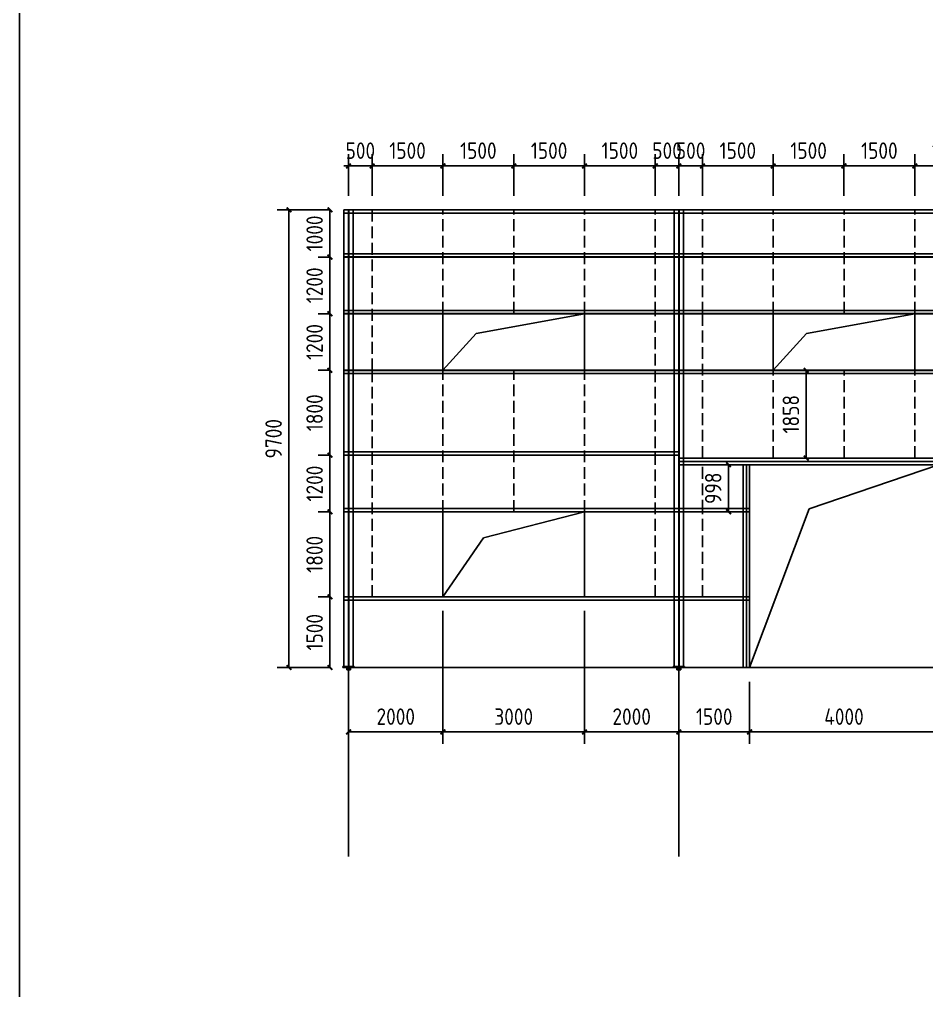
# Model space of a CAD drawing. Extents: x 102162 to 621267, y -39398 to 328893.
# Drawn here: x 414012 to 433238, y 160942 to 181522 of the extents above; entities that cross this region are included whole.
import ezdxf

# ---------------------------------------------------------------- set-up
doc = ezdxf.new("R2010")
doc.units = 0
doc.header["$LTSCALE"] = 1000
doc.header["$MEASUREMENT"] = 0
doc.linetypes.add('DASH', pattern=[0.35, 0.25, -0.1])
doc.layers.add('AXIS', color=3, linetype='Continuous')
doc.layers.add('DOTE', color=1, linetype='Continuous')
doc.styles.get("Standard").update_dxf_attribs({"font": 'gbenor.shx', "bigfont": 'gbcbig.shx'})
doc.dimstyles.get("Standard").update_dxf_attribs({"dimscale": 100, "dimtxt": 3.5, "dimasz": 1, "dimexe": 2.5, "dimexo": 3, "dimgap": 1.5, "dimtad": 1, "dimdec": 0, "dimzin": 0, "dimdsep": 46, "dimtxsty": 'Standard', "dimblk": 'ARCHTICK', "dimcen": 0.09, "dimadec": 0, "dimazin": 0, "dimtfac": 1, "dimtdec": 0, "dimtix": 1, "dimtmove": 2, "dimatfit": 3, "dimfxl": 1, "dimtolj": 1, "dimtzin": 0, "dimarcsym": 0})

# ---------------------------------------------------------------- blocks, each defined once
blk = doc.blocks.new('_ArchTick')
at = {"color": 0, "linetype": 'ByBlock', "const_width": 0.4}
blk.add_lwpolyline([(-0.5, -0.5), (0.5, 0.5)], dxfattribs=at)
blk = doc.blocks.new('*D5431')
at = {"color": 0, "lineweight": -2}
for p, q in [((420588, 169286), (420343, 169286)), ((420593, 167786), (420593, 169286)), ((420568, 167786), (420343, 167786))]:
    blk.add_line(p, q, dxfattribs=at)
at = {"layer": 'Defpoints', "color": 0}
for p in [(420593, 169286), (420888, 169286), (420868, 167786)]:
    blk.add_point(p, dxfattribs=at)
at = {"color": 0, "lineweight": -2, "xscale": 100, "yscale": 100, "zscale": 100}
for p, rotation in [((420593, 169286), 90), ((420593, 167786), 270)]:
    blk.add_blockref('_ArchTick', p, dxfattribs=dict(at, rotation=rotation))
at = {"color": 0, "insert": (420268, 168536), "char_height": 350, "attachment_point": 5, "rotation": 90}
blk.add_mtext('\\A1;1500', dxfattribs=at)
blk = doc.blocks.new('*D5432')
at = {"color": 0, "lineweight": -2}
for p, q in [((420588, 171086), (420343, 171086)), ((420593, 169286), (420593, 171086)), ((420588, 169286), (420343, 169286))]:
    blk.add_line(p, q, dxfattribs=at)
at = {"layer": 'Defpoints', "color": 0}
for p in [(420593, 171086), (420888, 171086), (420888, 169286)]:
    blk.add_point(p, dxfattribs=at)
at = {"color": 0, "lineweight": -2, "xscale": 100, "yscale": 100, "zscale": 100}
for p, rotation in [((420593, 171086), 90), ((420593, 169286), 270)]:
    blk.add_blockref('_ArchTick', p, dxfattribs=dict(at, rotation=rotation))
at = {"color": 0, "insert": (420268, 170186), "char_height": 350, "attachment_point": 5, "rotation": 90}
blk.add_mtext('\\A1;1800', dxfattribs=at)
blk = doc.blocks.new('*D5433')
at = {"color": 0, "lineweight": -2}
for p, q in [((420588, 172286), (420343, 172286)), ((420593, 171086), (420593, 172286)), ((420588, 171086), (420343, 171086))]:
    blk.add_line(p, q, dxfattribs=at)
at = {"layer": 'Defpoints', "color": 0}
for p in [(420593, 172286), (420888, 172286), (420888, 171086)]:
    blk.add_point(p, dxfattribs=at)
at = {"color": 0, "lineweight": -2, "xscale": 100, "yscale": 100, "zscale": 100}
for p, rotation in [((420593, 172286), 90), ((420593, 171086), 270)]:
    blk.add_blockref('_ArchTick', p, dxfattribs=dict(at, rotation=rotation))
at = {"color": 0, "insert": (420268, 171686), "char_height": 350, "attachment_point": 5, "rotation": 90}
blk.add_mtext('\\A1;1200', dxfattribs=at)
blk = doc.blocks.new('*D5434')
at = {"color": 0, "lineweight": -2}
for p, q in [((420588, 174086), (420343, 174086)), ((420593, 172286), (420593, 174086)), ((420588, 172286), (420343, 172286))]:
    blk.add_line(p, q, dxfattribs=at)
at = {"layer": 'Defpoints', "color": 0}
for p in [(420593, 174086), (420888, 174086), (420888, 172286)]:
    blk.add_point(p, dxfattribs=at)
at = {"color": 0, "lineweight": -2, "xscale": 100, "yscale": 100, "zscale": 100}
for p, rotation in [((420593, 174086), 90), ((420593, 172286), 270)]:
    blk.add_blockref('_ArchTick', p, dxfattribs=dict(at, rotation=rotation))
at = {"color": 0, "insert": (420268, 173186), "char_height": 350, "attachment_point": 5, "rotation": 90}
blk.add_mtext('\\A1;1800', dxfattribs=at)
blk = doc.blocks.new('*D5435')
at = {"color": 0, "lineweight": -2}
for p, q in [((420588, 175286), (420343, 175286)), ((420593, 174086), (420593, 175286)), ((420588, 174086), (420343, 174086))]:
    blk.add_line(p, q, dxfattribs=at)
at = {"layer": 'Defpoints', "color": 0}
for p in [(420593, 175286), (420888, 175286), (420888, 174086)]:
    blk.add_point(p, dxfattribs=at)
at = {"color": 0, "lineweight": -2, "xscale": 100, "yscale": 100, "zscale": 100}
for p, rotation in [((420593, 175286), 90), ((420593, 174086), 270)]:
    blk.add_blockref('_ArchTick', p, dxfattribs=dict(at, rotation=rotation))
at = {"color": 0, "insert": (420268, 174686), "char_height": 350, "attachment_point": 5, "rotation": 90}
blk.add_mtext('\\A1;1200', dxfattribs=at)
blk = doc.blocks.new('*D5436')
at = {"color": 0, "lineweight": -2}
for p, q in [((420588, 176486), (420343, 176486)), ((420593, 175286), (420593, 176486)), ((420588, 175286), (420343, 175286))]:
    blk.add_line(p, q, dxfattribs=at)
at = {"layer": 'Defpoints', "color": 0}
for p in [(420593, 176486), (420888, 176486), (420888, 175286)]:
    blk.add_point(p, dxfattribs=at)
at = {"color": 0, "lineweight": -2, "xscale": 100, "yscale": 100, "zscale": 100}
for p, rotation in [((420593, 176486), 90), ((420593, 175286), 270)]:
    blk.add_blockref('_ArchTick', p, dxfattribs=dict(at, rotation=rotation))
at = {"color": 0, "insert": (420268, 175886), "char_height": 350, "attachment_point": 5, "rotation": 90}
blk.add_mtext('\\A1;1200', dxfattribs=at)
blk = doc.blocks.new('*D5437')
at = {"color": 0, "lineweight": -2}
for p, q in [((420588, 177486), (420343, 177486)), ((420593, 176486), (420593, 177486)), ((420588, 176486), (420343, 176486))]:
    blk.add_line(p, q, dxfattribs=at)
at = {"layer": 'Defpoints', "color": 0}
for p in [(420593, 177486), (420888, 177486), (420888, 176486)]:
    blk.add_point(p, dxfattribs=at)
at = {"color": 0, "lineweight": -2, "xscale": 100, "yscale": 100, "zscale": 100}
for p, rotation in [((420593, 177486), 90), ((420593, 176486), 270)]:
    blk.add_blockref('_ArchTick', p, dxfattribs=dict(at, rotation=rotation))
at = {"color": 0, "insert": (420268, 176986), "char_height": 350, "attachment_point": 5, "rotation": 90}
blk.add_mtext('\\A1;1000', dxfattribs=at)
blk = doc.blocks.new('*D5438')
at = {"color": 0, "lineweight": -2}
for p, q in [((420588, 177486), (419474, 177486)), ((419724, 177486), (419724, 167786)), ((420588, 167786), (419474, 167786))]:
    blk.add_line(p, q, dxfattribs=at)
at = {"layer": 'Defpoints', "color": 0}
for p in [(420888, 177486), (419724, 167786), (420888, 167786)]:
    blk.add_point(p, dxfattribs=at)
at = {"color": 0, "lineweight": -2, "xscale": 100, "yscale": 100, "zscale": 100}
for p, rotation in [((419724, 177486), 90), ((419724, 167786), 270)]:
    blk.add_blockref('_ArchTick', p, dxfattribs=dict(at, rotation=rotation))
at = {"color": 0, "insert": (419399, 172636), "char_height": 350, "attachment_point": 5, "rotation": 90}
blk.add_mtext('\\A1;9700', dxfattribs=at)
blk = doc.blocks.new('*D5439')
at = {"color": 0, "lineweight": -2}
for p, q in [((422988, 168986), (422988, 166172)), ((420988, 167486), (420988, 166172)), ((420988, 166422), (422988, 166422))]:
    blk.add_line(p, q, dxfattribs=at)
at = {"layer": 'Defpoints', "color": 0}
for p in [(422988, 169286), (420988, 167786), (422988, 166422)]:
    blk.add_point(p, dxfattribs=at)
at = {"color": 0, "lineweight": -2, "xscale": 100, "yscale": 100, "zscale": 100, "rotation": 180}
blk.add_blockref('_ArchTick', (420988, 166422), dxfattribs=at)
at = {"color": 0, "lineweight": -2, "xscale": 100, "yscale": 100, "zscale": 100}
blk.add_blockref('_ArchTick', (422988, 166422), dxfattribs=at)
at = {"color": 0, "insert": (421988, 166747), "char_height": 350, "attachment_point": 5}
blk.add_mtext('\\A1;2000', dxfattribs=at)
blk = doc.blocks.new('*D5440')
at = {"color": 0, "lineweight": -2}
for p, q in [((422988, 168986), (422988, 166172)), ((425988, 168986), (425988, 166172)), ((422988, 166422), (425988, 166422))]:
    blk.add_line(p, q, dxfattribs=at)
at = {"layer": 'Defpoints', "color": 0}
for p in [(422988, 169286), (425988, 169286), (425988, 166422)]:
    blk.add_point(p, dxfattribs=at)
at = {"color": 0, "lineweight": -2, "xscale": 100, "yscale": 100, "zscale": 100, "rotation": 180}
blk.add_blockref('_ArchTick', (422988, 166422), dxfattribs=at)
at = {"color": 0, "lineweight": -2, "xscale": 100, "yscale": 100, "zscale": 100}
blk.add_blockref('_ArchTick', (425988, 166422), dxfattribs=at)
at = {"color": 0, "insert": (424488, 166747), "char_height": 350, "attachment_point": 5}
blk.add_mtext('\\A1;3000', dxfattribs=at)
blk = doc.blocks.new('*D5441')
at = {"color": 0, "lineweight": -2}
for p, q in [((425988, 168986), (425988, 166172)), ((427988, 167486), (427988, 166172)), ((425988, 166422), (427988, 166422))]:
    blk.add_line(p, q, dxfattribs=at)
at = {"layer": 'Defpoints', "color": 0}
for p in [(425988, 169286), (427988, 167786), (427988, 166422)]:
    blk.add_point(p, dxfattribs=at)
at = {"color": 0, "lineweight": -2, "xscale": 100, "yscale": 100, "zscale": 100, "rotation": 180}
blk.add_blockref('_ArchTick', (425988, 166422), dxfattribs=at)
at = {"color": 0, "lineweight": -2, "xscale": 100, "yscale": 100, "zscale": 100}
blk.add_blockref('_ArchTick', (427988, 166422), dxfattribs=at)
at = {"color": 0, "insert": (426988, 166747), "char_height": 350, "attachment_point": 5}
blk.add_mtext('\\A1;2000', dxfattribs=at)
blk = doc.blocks.new('*D5442')
at = {"color": 0, "lineweight": -2}
for p, q in [((427988, 167486), (427988, 166172)), ((429488, 167486), (429488, 166172)), ((427988, 166422), (429488, 166422))]:
    blk.add_line(p, q, dxfattribs=at)
at = {"layer": 'Defpoints', "color": 0}
for p in [(427988, 167786), (429488, 167786), (429488, 166422)]:
    blk.add_point(p, dxfattribs=at)
at = {"color": 0, "lineweight": -2, "xscale": 100, "yscale": 100, "zscale": 100, "rotation": 180}
blk.add_blockref('_ArchTick', (427988, 166422), dxfattribs=at)
at = {"color": 0, "lineweight": -2, "xscale": 100, "yscale": 100, "zscale": 100}
blk.add_blockref('_ArchTick', (429488, 166422), dxfattribs=at)
at = {"color": 0, "insert": (428738, 166747), "char_height": 350, "attachment_point": 5}
blk.add_mtext('\\A1;1500', dxfattribs=at)
blk = doc.blocks.new('*D5075')
at = {"color": 0, "lineweight": -2}
for p, q in [((429488, 167486), (429488, 166172)), ((433488, 167486), (433488, 166172)), ((429488, 166422), (433488, 166422))]:
    blk.add_line(p, q, dxfattribs=at)
at = {"layer": 'Defpoints', "color": 0}
for p in [(429488, 167786), (433488, 167786), (433488, 166422)]:
    blk.add_point(p, dxfattribs=at)
at = {"color": 0, "lineweight": -2, "xscale": 100, "yscale": 100, "zscale": 100, "rotation": 180}
blk.add_blockref('_ArchTick', (429488, 166422), dxfattribs=at)
at = {"color": 0, "lineweight": -2, "xscale": 100, "yscale": 100, "zscale": 100}
blk.add_blockref('_ArchTick', (433488, 166422), dxfattribs=at)
at = {"color": 0, "insert": (431488, 166747), "char_height": 350, "attachment_point": 5}
blk.add_mtext('\\A1;4000', dxfattribs=at)
blk = doc.blocks.new('*D5077')
at = {"color": 0, "lineweight": -2}
for p, q in [((420988, 177786), (420988, 178666)), ((421488, 177786), (421488, 178666)), ((420988, 178416), (420888, 178416)), ((420988, 178416), (421488, 178416)), ((421488, 178416), (421588, 178416))]:
    blk.add_line(p, q, dxfattribs=at)
at = {"layer": 'Defpoints', "color": 0}
for p in [(421488, 178416), (420988, 177486), (421488, 177486)]:
    blk.add_point(p, dxfattribs=at)
at = {"color": 0, "lineweight": -2, "xscale": 100, "yscale": 100, "zscale": 100}
blk.add_blockref('_ArchTick', (420988, 178416), dxfattribs=at)
at = {"color": 0, "lineweight": -2, "xscale": 100, "yscale": 100, "zscale": 100, "rotation": 180}
blk.add_blockref('_ArchTick', (421488, 178416), dxfattribs=at)
at = {"color": 0, "insert": (421238, 178741), "char_height": 350, "attachment_point": 5}
blk.add_mtext('\\A1;500', dxfattribs=at)
blk = doc.blocks.new('*D5078')
at = {"color": 0, "lineweight": -2}
for p, q in [((421488, 177786), (421488, 178666)), ((422988, 177786), (422988, 178666)), ((421488, 178416), (422988, 178416))]:
    blk.add_line(p, q, dxfattribs=at)
at = {"layer": 'Defpoints', "color": 0}
for p in [(422988, 178416), (421488, 177486), (422988, 177486)]:
    blk.add_point(p, dxfattribs=at)
at = {"color": 0, "lineweight": -2, "xscale": 100, "yscale": 100, "zscale": 100, "rotation": 180}
blk.add_blockref('_ArchTick', (421488, 178416), dxfattribs=at)
at = {"color": 0, "lineweight": -2, "xscale": 100, "yscale": 100, "zscale": 100}
blk.add_blockref('_ArchTick', (422988, 178416), dxfattribs=at)
at = {"color": 0, "insert": (422238, 178741), "char_height": 350, "attachment_point": 5}
blk.add_mtext('\\A1;1500', dxfattribs=at)
blk = doc.blocks.new('*D5079')
at = {"color": 0, "lineweight": -2}
for p, q in [((422988, 177786), (422988, 178666)), ((424488, 177786), (424488, 178666)), ((422988, 178416), (424488, 178416))]:
    blk.add_line(p, q, dxfattribs=at)
at = {"layer": 'Defpoints', "color": 0}
for p in [(424488, 178416), (422988, 177486), (424488, 177486)]:
    blk.add_point(p, dxfattribs=at)
at = {"color": 0, "lineweight": -2, "xscale": 100, "yscale": 100, "zscale": 100, "rotation": 180}
blk.add_blockref('_ArchTick', (422988, 178416), dxfattribs=at)
at = {"color": 0, "lineweight": -2, "xscale": 100, "yscale": 100, "zscale": 100}
blk.add_blockref('_ArchTick', (424488, 178416), dxfattribs=at)
at = {"color": 0, "insert": (423738, 178741), "char_height": 350, "attachment_point": 5}
blk.add_mtext('\\A1;1500', dxfattribs=at)
blk = doc.blocks.new('*D5080')
at = {"color": 0, "lineweight": -2}
for p, q in [((425988, 177786), (425988, 178666)), ((427488, 177786), (427488, 178666)), ((425988, 178416), (427488, 178416))]:
    blk.add_line(p, q, dxfattribs=at)
at = {"layer": 'Defpoints', "color": 0}
for p in [(427488, 178416), (425988, 177486), (427488, 177486)]:
    blk.add_point(p, dxfattribs=at)
at = {"color": 0, "lineweight": -2, "xscale": 100, "yscale": 100, "zscale": 100, "rotation": 180}
blk.add_blockref('_ArchTick', (425988, 178416), dxfattribs=at)
at = {"color": 0, "lineweight": -2, "xscale": 100, "yscale": 100, "zscale": 100}
blk.add_blockref('_ArchTick', (427488, 178416), dxfattribs=at)
at = {"color": 0, "insert": (426738, 178741), "char_height": 350, "attachment_point": 5}
blk.add_mtext('\\A1;1500', dxfattribs=at)
blk = doc.blocks.new('*D5081')
at = {"color": 0, "lineweight": -2}
for p, q in [((427488, 177786), (427488, 178666)), ((427988, 177786), (427988, 178666)), ((427488, 178416), (427388, 178416)), ((427488, 178416), (427988, 178416)), ((427988, 178416), (428088, 178416))]:
    blk.add_line(p, q, dxfattribs=at)
at = {"layer": 'Defpoints', "color": 0}
for p in [(427988, 178416), (427488, 177486), (427988, 177486)]:
    blk.add_point(p, dxfattribs=at)
at = {"color": 0, "lineweight": -2, "xscale": 100, "yscale": 100, "zscale": 100}
blk.add_blockref('_ArchTick', (427488, 178416), dxfattribs=at)
at = {"color": 0, "lineweight": -2, "xscale": 100, "yscale": 100, "zscale": 100, "rotation": 180}
blk.add_blockref('_ArchTick', (427988, 178416), dxfattribs=at)
at = {"color": 0, "insert": (427738, 178741), "char_height": 350, "attachment_point": 5}
blk.add_mtext('\\A1;500', dxfattribs=at)
blk = doc.blocks.new('*D5082')
at = {"color": 0, "lineweight": -2}
for p, q in [((427988, 177786), (427988, 178666)), ((428488, 177786), (428488, 178666)), ((427988, 178416), (427888, 178416)), ((427988, 178416), (428488, 178416)), ((428488, 178416), (428588, 178416))]:
    blk.add_line(p, q, dxfattribs=at)
at = {"layer": 'Defpoints', "color": 0}
for p in [(428488, 178416), (427988, 177486), (428488, 177486)]:
    blk.add_point(p, dxfattribs=at)
at = {"color": 0, "lineweight": -2, "xscale": 100, "yscale": 100, "zscale": 100}
blk.add_blockref('_ArchTick', (427988, 178416), dxfattribs=at)
at = {"color": 0, "lineweight": -2, "xscale": 100, "yscale": 100, "zscale": 100, "rotation": 180}
blk.add_blockref('_ArchTick', (428488, 178416), dxfattribs=at)
at = {"color": 0, "insert": (428238, 178741), "char_height": 350, "attachment_point": 5}
blk.add_mtext('\\A1;500', dxfattribs=at)
blk = doc.blocks.new('*D5083')
at = {"color": 0, "lineweight": -2}
for p, q in [((428488, 177786), (428488, 178666)), ((429988, 177786), (429988, 178666)), ((428488, 178416), (429988, 178416))]:
    blk.add_line(p, q, dxfattribs=at)
at = {"layer": 'Defpoints', "color": 0}
for p in [(429988, 178416), (428488, 177486), (429988, 177486)]:
    blk.add_point(p, dxfattribs=at)
at = {"color": 0, "lineweight": -2, "xscale": 100, "yscale": 100, "zscale": 100, "rotation": 180}
blk.add_blockref('_ArchTick', (428488, 178416), dxfattribs=at)
at = {"color": 0, "lineweight": -2, "xscale": 100, "yscale": 100, "zscale": 100}
blk.add_blockref('_ArchTick', (429988, 178416), dxfattribs=at)
at = {"color": 0, "insert": (429238, 178741), "char_height": 350, "attachment_point": 5}
blk.add_mtext('\\A1;1500', dxfattribs=at)
blk = doc.blocks.new('*D5084')
at = {"color": 0, "lineweight": -2}
for p, q in [((432988, 177786), (432988, 178666)), ((434488, 177786), (434488, 178666)), ((432988, 178416), (434488, 178416))]:
    blk.add_line(p, q, dxfattribs=at)
at = {"layer": 'Defpoints', "color": 0}
for p in [(434488, 178416), (432988, 177486), (434488, 177486)]:
    blk.add_point(p, dxfattribs=at)
at = {"color": 0, "lineweight": -2, "xscale": 100, "yscale": 100, "zscale": 100, "rotation": 180}
blk.add_blockref('_ArchTick', (432988, 178416), dxfattribs=at)
at = {"color": 0, "lineweight": -2, "xscale": 100, "yscale": 100, "zscale": 100}
blk.add_blockref('_ArchTick', (434488, 178416), dxfattribs=at)
at = {"color": 0, "insert": (433738, 178741), "char_height": 350, "attachment_point": 5}
blk.add_mtext('\\A1;1500', dxfattribs=at)
blk = doc.blocks.new('*D5126')
at = {"color": 0, "lineweight": -2}
for p, q in [((424488, 177786), (424488, 178666)), ((425988, 177786), (425988, 178666)), ((424488, 178416), (425988, 178416))]:
    blk.add_line(p, q, dxfattribs=at)
at = {"layer": 'Defpoints', "color": 0}
for p in [(425988, 178416), (424488, 177486), (425988, 177486)]:
    blk.add_point(p, dxfattribs=at)
at = {"color": 0, "lineweight": -2, "xscale": 100, "yscale": 100, "zscale": 100, "rotation": 180}
blk.add_blockref('_ArchTick', (424488, 178416), dxfattribs=at)
at = {"color": 0, "lineweight": -2, "xscale": 100, "yscale": 100, "zscale": 100}
blk.add_blockref('_ArchTick', (425988, 178416), dxfattribs=at)
at = {"color": 0, "insert": (425238, 178741), "char_height": 350, "attachment_point": 5}
blk.add_mtext('\\A1;1500', dxfattribs=at)
blk = doc.blocks.new('*D5127')
at = {"color": 0, "lineweight": -2}
for p, q in [((429988, 177786), (429988, 178666)), ((431488, 177786), (431488, 178666)), ((429988, 178416), (431488, 178416))]:
    blk.add_line(p, q, dxfattribs=at)
at = {"layer": 'Defpoints', "color": 0}
for p in [(431488, 178416), (429988, 177486), (431488, 177486)]:
    blk.add_point(p, dxfattribs=at)
at = {"color": 0, "lineweight": -2, "xscale": 100, "yscale": 100, "zscale": 100, "rotation": 180}
blk.add_blockref('_ArchTick', (429988, 178416), dxfattribs=at)
at = {"color": 0, "lineweight": -2, "xscale": 100, "yscale": 100, "zscale": 100}
blk.add_blockref('_ArchTick', (431488, 178416), dxfattribs=at)
at = {"color": 0, "insert": (430738, 178741), "char_height": 350, "attachment_point": 5}
blk.add_mtext('\\A1;1500', dxfattribs=at)
blk = doc.blocks.new('*D5128')
at = {"color": 0, "lineweight": -2}
for p, q in [((431488, 177786), (431488, 178666)), ((432988, 177786), (432988, 178666)), ((431488, 178416), (432988, 178416))]:
    blk.add_line(p, q, dxfattribs=at)
at = {"layer": 'Defpoints', "color": 0}
for p in [(432988, 178416), (431488, 177486), (432988, 177486)]:
    blk.add_point(p, dxfattribs=at)
at = {"color": 0, "lineweight": -2, "xscale": 100, "yscale": 100, "zscale": 100, "rotation": 180}
blk.add_blockref('_ArchTick', (431488, 178416), dxfattribs=at)
at = {"color": 0, "lineweight": -2, "xscale": 100, "yscale": 100, "zscale": 100}
blk.add_blockref('_ArchTick', (432988, 178416), dxfattribs=at)
at = {"color": 0, "insert": (432238, 178741), "char_height": 350, "attachment_point": 5}
blk.add_mtext('\\A1;1500', dxfattribs=at)
blk = doc.blocks.new('*D5597')
at = {"color": 0, "lineweight": -2}
for p, q in [((430288, 174084), (430937, 174084)), ((430687, 174084), (430687, 172226)), ((430288, 172226), (430937, 172226))]:
    blk.add_line(p, q, dxfattribs=at)
at = {"layer": 'Defpoints', "color": 0}
for p in [(429988, 174084), (429988, 172226), (430687, 172226)]:
    blk.add_point(p, dxfattribs=at)
at = {"color": 0, "lineweight": -2, "xscale": 100, "yscale": 100, "zscale": 100}
for p, rotation in [((430687, 174084), 90), ((430687, 172226), 270)]:
    blk.add_blockref('_ArchTick', p, dxfattribs=dict(at, rotation=rotation))
at = {"color": 0, "insert": (430362, 173155), "char_height": 350, "attachment_point": 5, "rotation": 90}
blk.add_mtext('\\A1;1858', dxfattribs=at)
blk = doc.blocks.new('*D5598')
at = {"color": 0, "lineweight": -2}
for p, q in [((428788, 172086), (429292, 172086)), ((429042, 171088), (429042, 172086)), ((428788, 171088), (429292, 171088))]:
    blk.add_line(p, q, dxfattribs=at)
at = {"layer": 'Defpoints', "color": 0}
for p in [(428488, 172086), (429042, 172086), (428488, 171088)]:
    blk.add_point(p, dxfattribs=at)
at = {"color": 0, "lineweight": -2, "xscale": 100, "yscale": 100, "zscale": 100}
for p, rotation in [((429042, 172086), 90), ((429042, 171088), 270)]:
    blk.add_blockref('_ArchTick', p, dxfattribs=dict(at, rotation=rotation))
at = {"color": 0, "insert": (428717, 171587), "char_height": 350, "attachment_point": 5, "rotation": 90}
blk.add_mtext('\\A1;998', dxfattribs=at)

msp = doc.modelspace()

# ---------------------------------------------------------------- linework, layer by layer
for p, q in [((420888.3, 177486.1), (463088.3, 177486.1)), ((420888.3, 177418.1), (463088.3, 177418.1)), ((420888.3, 177416.1), (463088.3, 177416.1)), ((420888.3, 176556.1), (463088.3, 176556.1)), ((420888.3, 176488.1), (463088.3, 176488.1)), ((420888.3, 176486.1), (463088.3, 176486.1)), ((420888.3, 175356.1), (463088.3, 175356.1)), ((420888.3, 175288.1), (463088.3, 175288.1)), ((420888.3, 175286.1), (463088.3, 175286.1)), ((422988.3, 175286.1), (422988.3, 174086.1)), ((423692.6, 174864.6), (425988.3, 175286.1)), ((425988.3, 175286.1), (425988.3, 174086.1)), ((429988.3, 175286.1), (429988.3, 174086.1)), ((430692.6, 174864.6), (432988.3, 175286.1)), ((432988.3, 175286.1), (432988.3, 174086.1)), ((422988.3, 174086.1), (423692.6, 174864.6)), ((429988.3, 174086.1), (430692.6, 174864.6)), ((420888.3, 174086.1), (463088.3, 174086.1)), ((420888.3, 174084.1), (463088.3, 174084.1)), ((420888.3, 174016.1), (463088.3, 174016.1)), ((420888.3, 172356.1), (427991.3, 172356.1)), ((420888.3, 172288.1), (427991.3, 172288.1)), ((420888.3, 172286.1), (427991.3, 172286.1)), ((427985.3, 172226.1), (434991.3, 172226.1)), ((427985.3, 172156.1), (434991.3, 172156.1)), ((427985.3, 172086.1), (434991.3, 172086.1)), ((429348.3, 172086.1), (429348.3, 167786.1)), ((429418.3, 172086.1), (429418.3, 167786.1)), ((429488.3, 172086.1), (429488.3, 167786.1)), ((430747.5, 171152.3), (433488.3, 172086.1)), ((420888.3, 171156.1), (428488.3, 171156.1)), ((420888.3, 171088.1), (428488.3, 171088.1)), ((420888.3, 171086.1), (428088.3, 171086.1)), ((422988.3, 171086.1), (422988.3, 169286.1)), ((423848.7, 170538.7), (425988.3, 171086.1)), ((425988.3, 171086.1), (425988.3, 169286.1)), ((428088.3, 171086.1), (429488.3, 171086.1)), ((428488.3, 171156.1), (429488.3, 171156.1)), ((428488.3, 171088.1), (429488.3, 171088.1)), ((429488.3, 167786.1), (430747.5, 171152.3)), ((422988.3, 169286.1), (423848.7, 170538.7)), ((420888.3, 169286.1), (429488.3, 169286.1)), ((420888.3, 169284.1), (429488.3, 169284.1)), ((420888.3, 169216.1), (429488.3, 169216.1)), ((420868.3, 167786.1), (463108.3, 167786.1))]:
    msp.add_line(p, q)
at = {"color": 6}
for p, q in [((422988.3, 175286.1), (425988.3, 175286.1)), ((422988.3, 174086.1), (422988.3, 175286.1)), ((422988.3, 175286.1), (425988.3, 175286.1)), ((422988.3, 174086.1), (422988.3, 175286.1)), ((425988.3, 175286.1), (425988.3, 174086.1)), ((425988.3, 175286.1), (425988.3, 174086.1)), ((429988.3, 175286.1), (432988.3, 175286.1)), ((429988.3, 174086.1), (429988.3, 175286.1)), ((429988.3, 175286.1), (432988.3, 175286.1)), ((429988.3, 174086.1), (429988.3, 175286.1)), ((432988.3, 175286.1), (432988.3, 174086.1)), ((432988.3, 175286.1), (432988.3, 174086.1)), ((425988.3, 174086.1), (422988.3, 174086.1)), ((425988.3, 174086.1), (422988.3, 174086.1)), ((432988.3, 174086.1), (429988.3, 174086.1)), ((432988.3, 174086.1), (429988.3, 174086.1)), ((422988.3, 171086.1), (422988.3, 169286.1)), ((422988.3, 171086.1), (425988.3, 171086.1)), ((422988.3, 171086.1), (422988.3, 169286.1)), ((422988.3, 171086.1), (425988.3, 171086.1)), ((425988.3, 171086.1), (425988.3, 169286.1)), ((425988.3, 171086.1), (425988.3, 169286.1)), ((425988.3, 169286.1), (422988.3, 169286.1)), ((425988.3, 169286.1), (422988.3, 169286.1)), ((420948.3, 167786.1), (420948.3, 167736.1)), ((420948.3, 167736.1), (421028.3, 167736.1)), ((420958.3, 167786.1), (420958.3, 167736.1)), ((421018.3, 167736.1), (421018.3, 167786.1)), ((421028.3, 167736.1), (421028.3, 167786.1)), ((427948.3, 167786.1), (427948.3, 167736.1)), ((427948.3, 167736.1), (428028.3, 167736.1)), ((427958.3, 167786.1), (427958.3, 167736.1)), ((428018.3, 167736.1), (428018.3, 167786.1)), ((428028.3, 167736.1), (428028.3, 167786.1))]:
    msp.add_line(p, q, dxfattribs=at)
at = {"color": 2}
for p, q in [((420868.3, 167786.1), (420868.3, 167806.1)), ((420868.3, 167806.1), (421108.3, 167806.1)), ((420988.3, 167786.1), (420868.3, 167786.1)), ((421108.3, 167786.1), (420988.3, 167786.1)), ((421108.3, 167806.1), (421108.3, 167786.1)), ((427868.3, 167786.1), (427868.3, 167806.1)), ((427868.3, 167806.1), (428108.3, 167806.1)), ((427988.3, 167786.1), (427868.3, 167786.1)), ((428108.3, 167786.1), (427988.3, 167786.1)), ((428108.3, 167806.1), (428108.3, 167786.1))]:
    msp.add_line(p, q, dxfattribs=at)
msp.add_lwpolyline([(414011.7, 202101.7), (473411.7, 202101.7), (473411.7, 160101.7), (414011.7, 160101.7)], close=True)
at = {"layer": 'AXIS'}
for p, q in [((420988.3, 167786.1), (420988.3, 163786.1)), ((427988.3, 167786.1), (427988.3, 163786.1))]:
    msp.add_line(p, q, dxfattribs=at)
at = {"layer": 'DOTE', "color": 0}
for p, q in [((420888.3, 167786.1), (420888.3, 177486.1)), ((420985.3, 167786.1), (420985.3, 177486.1)), ((420991.3, 167786.1), (420991.3, 177486.1)), ((421088.3, 167786.1), (421088.3, 177486.1)), ((427888.3, 167786.1), (427888.3, 177486.1)), ((427985.3, 167786.1), (427985.3, 177486.1)), ((427991.3, 167786.1), (427991.3, 177486.1)), ((428088.3, 167786.1), (428088.3, 177486.1))]:
    msp.add_line(p, q, dxfattribs=at)
at = {"layer": 'DOTE'}
for p, q in [((420988.3, 167736.1), (420988.3, 177486.1)), ((427988.3, 167736.1), (427988.3, 177486.1)), ((427988.3, 167736.1), (427988.3, 177486.1))]:
    msp.add_line(p, q, dxfattribs=at)
at = {"layer": 'DOTE', "color": 4, "linetype": 'DASH'}
for p, q in [((421488.3, 174086.1), (421488.3, 177486.1)), ((422988.3, 175286.1), (422988.3, 177486.1)), ((424488.3, 175286.1), (424488.3, 177486.1)), ((425988.3, 175286.1), (425988.3, 177486.1)), ((427488.3, 175286.1), (427488.3, 177486.1)), ((428488.3, 175286.1), (428488.3, 177486.1)), ((429988.3, 175286.1), (429988.3, 177486.1)), ((431488.3, 175286.1), (431488.3, 177486.1)), ((432988.3, 175286.1), (432988.3, 177486.1)), ((427488.3, 169286.1), (427488.3, 175286.1)), ((428488.3, 172226.1), (428488.3, 175286.1)), ((421488.3, 169286.1), (421488.3, 174086.1)), ((422988.3, 171086.1), (422988.3, 174086.1)), ((424488.3, 171086.1), (424488.3, 174086.1)), ((425988.3, 171086.1), (425988.3, 174086.1)), ((429988.3, 172226.1), (429988.3, 174086.1)), ((431488.3, 172226.1), (431488.3, 174086.1)), ((432988.3, 172226.1), (432988.3, 174086.1)), ((428488.3, 171088.1), (428488.3, 172086.1)), ((428488.3, 169286.1), (428488.3, 171086.1))]:
    msp.add_line(p, q, dxfattribs=at)

# ---------------------------------------------------------------- dimensions: what is measured, and where the dimension line sits
for base, p1, p2, picture, middle in [((421488.3, 178416), (420988.3, 177486.1), (421488.3, 177486.1), '*D5077', (421238.3, 178741)), ((422988.3, 178416), (421488.3, 177486.1), (422988.3, 177486.1), '*D5078', (422238.3, 178741)), ((424488.3, 178416), (422988.3, 177486.1), (424488.3, 177486.1), '*D5079', (423738.3, 178741)), ((425988.3, 178416), (424488.3, 177486.1), (425988.3, 177486.1), '*D5126', (425238.3, 178741)), ((427488.3, 178416), (425988.3, 177486.1), (427488.3, 177486.1), '*D5080', (426738.3, 178741)), ((427988.3, 178416), (427488.3, 177486.1), (427988.3, 177486.1), '*D5081', (427738.3, 178741)), ((428488.3, 178416), (427988.3, 177486.1), (428488.3, 177486.1), '*D5082', (428238.3, 178741)), ((429988.3, 178416), (428488.3, 177486.1), (429988.3, 177486.1), '*D5083', (429238.3, 178741)), ((431488.3, 178416), (429988.3, 177486.1), (431488.3, 177486.1), '*D5127', (430738.3, 178741)), ((432988.3, 178416), (431488.3, 177486.1), (432988.3, 177486.1), '*D5128', (432238.3, 178741)), ((434488.3, 178416), (432988.3, 177486.1), (434488.3, 177486.1), '*D5084', (433738.3, 178741)), ((422988.3, 166422.1), (420988.3, 167786.1), (422988.3, 169286.1), '*D5439', (421988.3, 166747.1)), ((425988.3, 166422.1), (422988.3, 169286.1), (425988.3, 169286.1), '*D5440', (424488.3, 166747.1)), ((427988.3, 166422.1), (425988.3, 169286.1), (427988.3, 167786.1), '*D5441', (426988.3, 166747.1)), ((429488.3, 166422.1), (427988.3, 167786.1), (429488.3, 167786.1), '*D5442', (428738.3, 166747.1)), ((433488.3, 166422.1), (429488.3, 167786.1), (433488.3, 167786.1), '*D5075', (431488.3, 166747.1))]:
    dim = msp.add_linear_dim(base=base, p1=p1, p2=p2, dimstyle='Standard')
    dim.commit()
    dim.dimension.update_dxf_attribs({"geometry": picture, "text_midpoint": middle})
for p1, p2, distance, picture, middle in [((420888.3, 177486.1), (420888.3, 167786.1), -1164.1, '*D5438', (419399.1, 172636.1)), ((428488.3, 171088.1), (428488.3, 172086.1), -553.6, '*D5598', (428716.9, 171587.1))]:
    dim = msp.add_aligned_dim(p1=p1, p2=p2, distance=distance, dimstyle='Standard')
    dim.commit()
    dim.dimension.update_dxf_attribs({"geometry": picture, "text_midpoint": middle})
for base, p1, p2, picture, middle in [((420593.4, 177486.1), (420888.3, 176486.1), (420888.3, 177486.1), '*D5437', (420268.4, 176986.1)), ((420593.4, 176486.1), (420888.3, 175286.1), (420888.3, 176486.1), '*D5436', (420268.4, 175886.1)), ((420593.4, 175286.1), (420888.3, 174086.1), (420888.3, 175286.1), '*D5435', (420268.4, 174686.1)), ((420593.4, 174086.1), (420888.3, 172286.1), (420888.3, 174086.1), '*D5434', (420268.4, 173186.1)), ((430686.7, 172226.1), (429988.3, 174084.1), (429988.3, 172226.1), '*D5597', (430361.7, 173155.1)), ((420593.4, 172286.1), (420888.3, 171086.1), (420888.3, 172286.1), '*D5433', (420268.4, 171686.1)), ((420593.4, 171086.1), (420888.3, 169286.1), (420888.3, 171086.1), '*D5432', (420268.4, 170186.1)), ((420593.4, 169286.1), (420868.3, 167786.1), (420888.3, 169286.1), '*D5431', (420268.4, 168536.1))]:
    dim = msp.add_linear_dim(base=base, p1=p1, p2=p2, angle=90, dimstyle='Standard')
    dim.commit()
    dim.dimension.update_dxf_attribs({"geometry": picture, "text_midpoint": middle})

doc.saveas('drawing.dxf')
